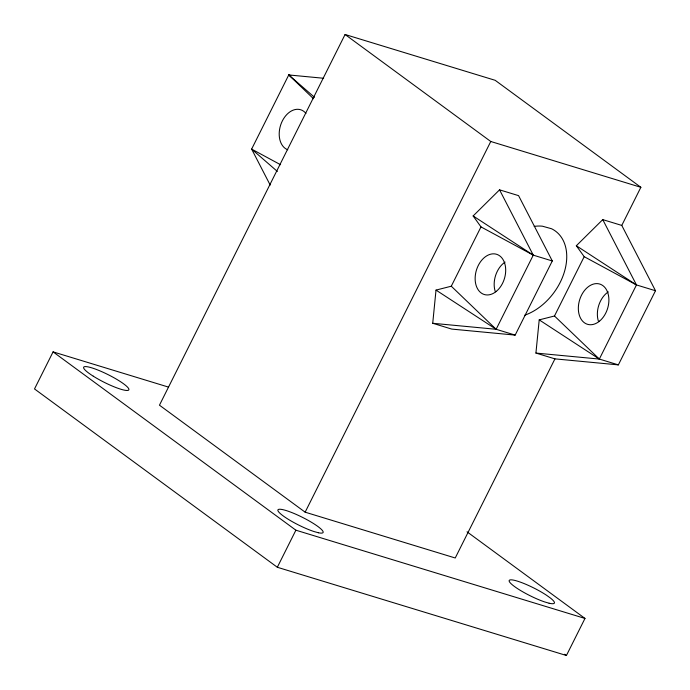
<?xml version="1.0" encoding="UTF-8"?>
<svg xmlns="http://www.w3.org/2000/svg" width="690" height="690" viewBox="0 0 690 690"><rect width="100%" height="100%" fill="white"/><g stroke="black" fill="none" stroke-linecap="round" stroke-linejoin="round"><path stroke-width="1.03" d="M432.725 323.282L436.011 290.093L451.286 286.212L480.99 226.898L473.142 215.961L499.551 189.836L518.578 195.641L552.293 260.958L515.163 335.099L451.752 329.087L432.725 323.282L496.136 329.285L515.163 335.099M535.923 353.064L539.209 319.875L554.484 315.994L584.189 256.68L576.331 245.744L602.75 219.618L621.776 225.423L655.491 290.74L618.361 364.881L554.95 358.869L535.923 353.064L599.334 359.067L618.361 364.881M168.3 387.038L53.078 351.874L34.509 388.944L277.328 567.266L566.421 655.5L584.982 618.43L467.044 531.817M323.636 78.263L288.756 74.951L251.634 149.092L270.195 185.067M621.776 225.423L640.863 187.3L495.17 80.307L345.078 34.5L159.459 405.185L305.144 512.178L455.236 557.986L554.95 358.869M277.328 567.266L295.889 530.196L53.078 351.874M305.144 512.178L490.771 141.493L345.078 34.5M436.011 290.093L496.136 329.285L533.266 255.153L499.551 189.836M539.209 319.875L599.334 359.067L636.465 284.936L602.75 219.618M313.502 98.722L288.756 74.951L290.757 75.564M490.771 141.493L640.863 187.3M584.189 256.68L636.465 284.936L655.491 290.74M480.99 226.898L533.266 255.153L552.293 260.958M295.889 530.196L584.982 618.43M280.571 164.729L251.634 149.092L277.371 171.448M576.331 245.744L636.465 284.936M473.142 215.961L533.266 255.153M564.687 654.224L566.421 655.5M288.756 74.951L314.493 97.307M554.484 315.994L599.334 359.067M451.286 286.212L496.136 329.285M495.342 291.792A21.036 14.628 -73 0 1 505.08 262.088M287.747 149.773A21.036 14.628 -73 0 1 282.339 120.94A21.036 14.628 -73 0 1 305.955 113.419M598.532 321.575A21.036 14.628 -73 0 1 608.278 291.87M524.831 315.157A50.482 35.242 -53.7 0 0 564.248 272.352A50.482 35.242 -53.7 0 0 551.552 228.744L542.392 226.191A50.482 35.242 -53.7 0 0 534.189 226.389M318.409 532.758L314.2 531.602A25.245 4.295 26.6 0 1 278.372 511.506A25.245 4.295 26.6 0 1 305.558 518.949A25.245 4.295 26.6 0 1 318.409 532.758M549.136 603.232L544.781 601.965A25.245 4.295 26.6 0 1 514.43 586.474A25.245 4.295 26.6 0 1 515.784 580.661A25.245 4.295 26.6 0 1 546.359 595.142L550.353 597.989A25.245 4.295 26.6 0 1 549.136 603.232M93.279 376.188A25.245 4.295 26.6 0 0 128.832 389.841A25.245 4.295 26.6 0 0 96.678 369.564A25.245 4.295 26.6 0 0 93.279 376.188M496.291 291.378A21.036 14.628 -73 0 0 499.698 255.852A21.036 14.628 -73 0 0 475.263 275.931A21.036 14.628 -73 0 0 496.291 291.378M599.489 321.161A21.036 14.628 -73 0 0 602.896 285.634A21.036 14.628 -73 0 0 578.462 305.713A21.036 14.628 -73 0 0 599.489 321.161"/></g></svg>
